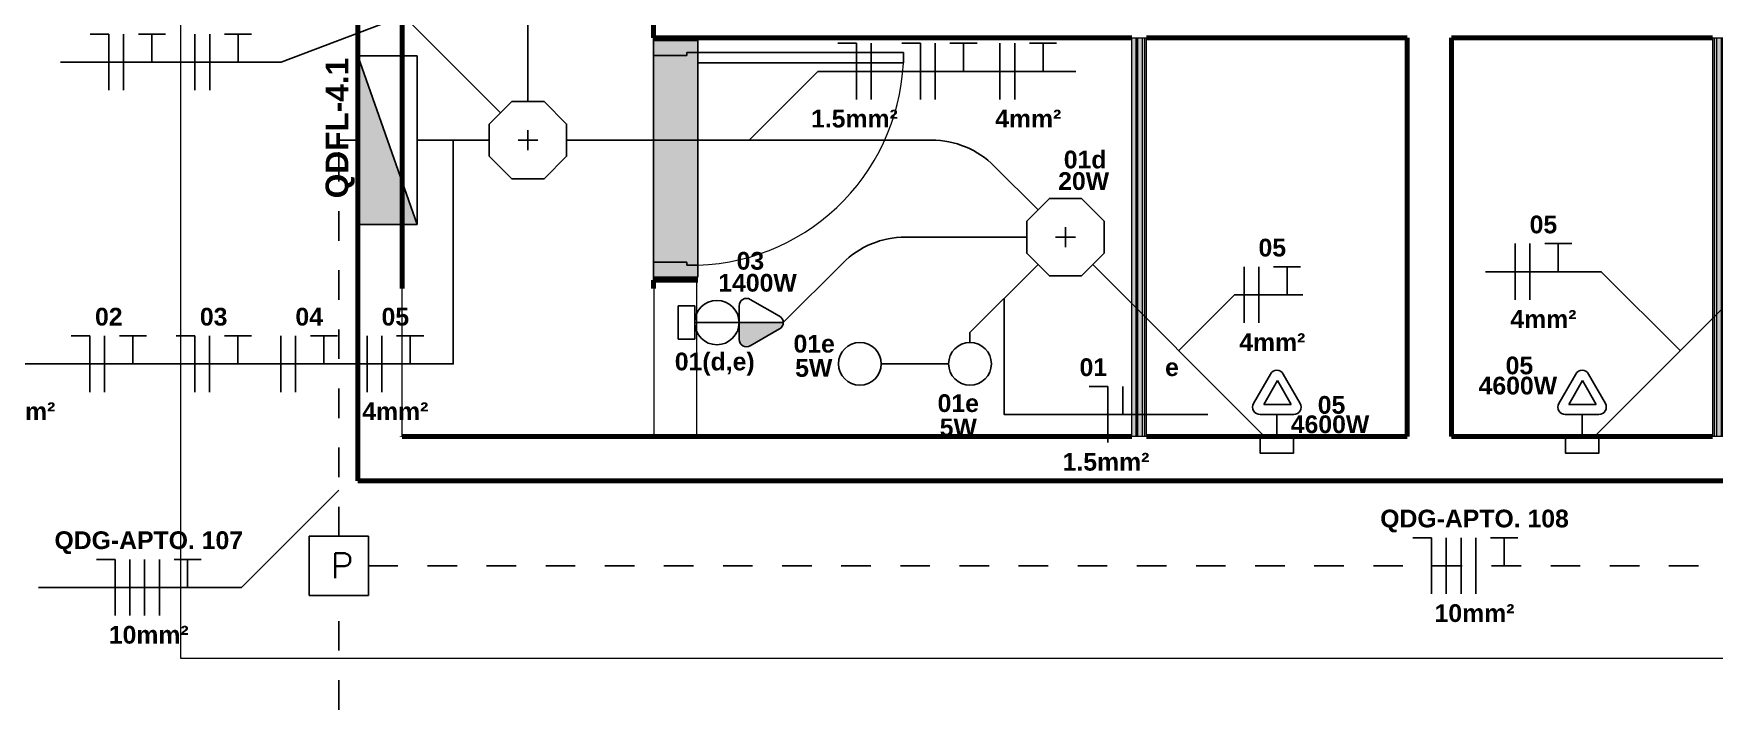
# Model space of a CAD drawing. Extents: x 1450 to 1868, y 82 to 351.
# Drawn here: x 1511.77 to 1517.45, y 140.9 to 143.17 of the extents above; entities that cross this region are included whole.
import ezdxf
from ezdxf.enums import TextEntityAlignment as Align

# ---------------------------------------------------------------- set-up
doc = ezdxf.new("R2010")
doc.units = 0
doc.header["$LTSCALE"] = 0.5
doc.linetypes.add('ELETRODUTO_PISO', pattern=[0.55, 0.4, -0.15])
doc.linetypes.add('ELETRODUTO_TETO', pattern=[1000, 1000, 0])
doc.layers.get('0').update_dxf_attribs({"linetype": 'CONTINUOUS'})
for name, color, linetype, lineweight in [('A-DOOR', 31, 'CONTINUOUS', 25), ('A-DOOR-FRAM', 31, 'CONTINUOUS', 9), ('A-FLOR', 192, 'CONTINUOUS', 9), ('A-WALL', 113, 'CONTINUOUS', 30), ('Q-CASE', 31, 'CONTINUOUS', 9)]:
    doc.layers.add(name, color=color, linetype=linetype, lineweight=lineweight)
for name, color, linetype in [('CHUVEIRO ELÉTRICO', 10, 'CONTINUOUS'), ('ELETRODUTO', 7, 'CONTINUOUS'), ('ELETRODUTO-PISO', 3, 'CONTINUOUS'), ('ELETRODUTO_TETO', 2, 'CONTINUOUS'), ('FIACAO', 7, 'CONTINUOUS'), ('Iluminação', 7, 'CONTINUOUS'), ('INDICACAO_BIT_FIACAO', 7, 'CONTINUOUS'), ('INDICACAO_CIRCUITO', 2, 'CONTINUOUS'), ('INDICACAO_INTERRUPTOR_FIA', 2, 'CONTINUOUS'), ('INDICACAO_POTENCIA', 1, 'CONTINUOUS'), ('INTERRUPTORES', 1, 'CONTINUOUS'), ('LINHA_DE_CHAMADA', 7, 'CONTINUOUS'), ('LUMINÁRIAS', 3, 'CONTINUOUS'), ('QUADROS', 7, 'CONTINUOUS'), ('QUADROS_E_CAIXAS', 7, 'CONTINUOUS'), ('Texto', 1, 'CONTINUOUS'), ('TOMADAS ABNT', 10, 'CONTINUOUS')]:
    doc.layers.add(name, color=color, linetype=linetype)
doc.styles.add('Arial', font='arialbd.ttf', dxfattribs={"height": 100})
doc.styles.get("Standard").update_dxf_attribs({"font": 'simplex.shx'})

# ---------------------------------------------------------------- blocks, each defined once
blk = doc.blocks.new('Porta Simples de Abrir - 70x210cm - Marco de Madeira-V52-Planta Baixa')
at = {"layer": 'A-DOOR'}
blk.add_hatch(color=256, dxfattribs=at).paths.add_polyline_path([(-360, -38), (-360, -75), (360, -75), (360, -38), (350, -37.9), (350, 75), (-350, 75), (-350, -38), (-359.9, -38)], flags=0)
at = {"layer": 'A-DOOR-FRAM', "lineweight": 25}
h = blk.add_hatch(color=256, dxfattribs=at)
h.paths.add_polyline_path([(-400, 75), (-400, -75), (-360, -75), (-359.9, -38), (-350, -38), (-350, 75)], flags=0)
h.paths.add_polyline_path([(350, 75), (350, -38), (360, -38), (360, -75), (400, -75), (400, 75), (369.9, 75)], flags=0)
at = {"layer": 'A-DOOR'}
for p, q in [((350, 75), (-350, 75)), ((-360, -75), (360, -75)), ((325, -75), (325, -771)), ((360, -75), (325, -75)), ((360, -771), (360, -75)), ((325, -771), (360, -771))]:
    blk.add_line(p, q, dxfattribs=at)
at = {"layer": 'A-DOOR', "lineweight": 9}
blk.add_arc((360, -50.9), 720.1, 181.9214, 270, dxfattribs=at)
at = {"layer": 'A-DOOR-FRAM', "lineweight": 25}
for p, q in [((-400, 75), (-350, 75)), ((-400, -75), (-400, 75)), ((-350, 75), (-350, -38)), ((350, 75), (400, 75)), ((350, -38), (350, 75)), ((400, 75), (400, -75)), ((-350, -38), (-360, -38)), ((-360, -38), (-360, -75)), ((360, -38), (350, -38)), ((360, -75), (360, -38)), ((-360, -75), (-400, -75)), ((400, -75), (360, -75))]:
    blk.add_line(p, q, dxfattribs=at)
blk = doc.blocks.new('Box de Vidro1 - Box Vidro Temperado Comum 2-3326639-Planta Baixa')
at = {"layer": 'Q-CASE'}
for points in [[(-550, 1007), (-550, 992), (800, 992), (800, 1007), (-548.7, 1007)], [(-550, 992), (-550, 991.9), (-550, 992)], [(-550, 991.9), (-550, 971.7), (800, 971.7), (800, 991.9), (-538.8, 991.9)], [(-550, 971.7), (-550, 957.7), (800, 957.7), (799.7, 971.7), (-539.6, 971.7)]]:
    blk.add_hatch(color=256, dxfattribs=at).paths.add_polyline_path(points, flags=0)
for p, q in [((-550, 992), (-550, 1007)), ((-550, 1007), (800, 1007)), ((800, 992), (-550, 992)), ((-550, 971.7), (-550, 991.9)), ((-550, 991.9), (800, 991.9)), ((-550, 987), (800, 987)), ((-550, 957.6), (-550, 971.7)), ((800, 971.7), (-550, 971.7)), ((800, 1007), (800, 992)), ((800, 991.9), (800, 971.7)), ((800, 971.7), (800, 957.6)), ((-550, 963), (800, 963)), ((-550, 957.6), (800, 957.6))]:
    blk.add_line(p, q, dxfattribs=at)
blk = doc.blocks.new('Box de Vidro1 - Box Vidro Temperado Comum 2-3326640-Planta Baixa')
at = {"layer": 'Q-CASE'}
for points in [[(800, 992), (800, 1007), (-550, 1007), (-550, 992), (798.8, 992)], [(800, 971.7), (800, 991.9), (-550, 991.9), (-550, 971.7), (799.7, 971.7)], [(800, 957.7), (799.7, 971.7), (-550, 971.7), (-550, 957.7), (799.9, 957.7)], [(800, 991.9), (800, 992), (800, 991.9)]]:
    blk.add_hatch(color=256, dxfattribs=at).paths.add_polyline_path(points, flags=0)
for p, q in [((-550, 992), (-550, 1007)), ((-550, 1007), (800, 1007)), ((800, 992), (-550, 992)), ((-550, 971.7), (-550, 991.9)), ((-550, 991.9), (800, 991.9)), ((-550, 987), (800, 987)), ((-550, 957.6), (-550, 971.7)), ((800, 971.7), (-550, 971.7)), ((800, 1007), (800, 992)), ((800, 991.9), (800, 971.7)), ((800, 971.7), (800, 957.6)), ((-550, 963), (800, 963)), ((-550, 957.6), (800, 957.6))]:
    blk.add_line(p, q, dxfattribs=at)
blk = doc.blocks.new('*U154', base_point=(-46580.36, 18832.16))
for p, q in [((-46582.53, 18853.36), (-46588.22, 18843.4)), ((-46580.19, 18851.11), (-46584.81, 18843.02)), ((-46575.56, 18843.02), (-46580.19, 18851.11)), ((-46572.5, 18843.4), (-46578.19, 18853.36)), ((-46586.05, 18839.66), (-46580.36, 18839.66)), ((-46584.81, 18843.02), (-46575.56, 18843.02)), ((-46580.36, 18839.66), (-46574.67, 18839.66)), ((-46580.36, 18832.16), (-46580.36, 18839.66))]:
    blk.add_line(p, q)
blk.add_lwpolyline([(-46585.96, 18832.16), (-46574.76, 18832.16), (-46574.76, 18826.56), (-46585.96, 18826.56)], close=True)
for centre, start, end in [((-46580.36, 18852.12), 29.7449, 150.2551), ((-46586.05, 18842.16), 150.2551, 270), ((-46574.67, 18842.16), 270, 29.7449)]:
    blk.add_arc(centre, 2.5, start, end)
blk = doc.blocks.new('*U434', base_point=(-26184.3, 35473.74))
at = {"layer": 'LUMINÁRIAS'}
blk.add_circle((-26184.3, 35473.74), 7.25, dxfattribs=at)
blk = doc.blocks.new('*U547', base_point=(-28742.49, 33868.11))
at = {"layer": 'LUMINÁRIAS'}
blk.add_lwpolyline([(-28755.58, 33873.54), (-28755.58, 33862.69), (-28747.91, 33855.02), (-28737.07, 33855.02), (-28729.4, 33862.69), (-28729.4, 33873.54), (-28737.07, 33881.2), (-28747.91, 33881.2)], close=True, dxfattribs=at)
for points in [[(-28745.85, 33868.11), (-28739.12, 33868.11)], [(-28742.49, 33871.48), (-28742.49, 33864.75)]]:
    blk.add_lwpolyline(points, dxfattribs=at)
blk = doc.blocks.new('*U557', base_point=(-28012.44, 34395.12))
at = {"linetype": 'ByBlock'}
blk.add_lwpolyline([(-28012.44, 34395.12), (-28070.69, 34336.87)], dxfattribs=at)
blk = doc.blocks.new('*U572', base_point=(-28549.72, 34001.96))
blk.add_hatch(color=256).paths.add_polyline_path([(-28521.22, 33991.96), (-28521.22, 34011.96), (-28578.22, 33991.96)])
blk.add_line((-28578.22, 33991.96), (-28521.22, 34011.96))
blk.add_lwpolyline([(-28578.22, 33991.96), (-28578.22, 34011.96), (-28521.22, 34011.96), (-28521.22, 33991.96)], close=True)
blk = doc.blocks.new('*U573', base_point=(-28525.13, 34123.1))
at = {"layer": 'LUMINÁRIAS'}
blk.add_lwpolyline([(-28538.22, 34128.52), (-28538.22, 34117.67), (-28530.55, 34110.01), (-28519.7, 34110.01), (-28512.04, 34117.67), (-28512.04, 34128.52), (-28519.7, 34136.19), (-28530.55, 34136.19)], close=True, dxfattribs=at)
for points in [[(-28525.13, 34126.46), (-28525.13, 34119.73)], [(-28528.49, 34123.1), (-28521.76, 34123.1)]]:
    blk.add_lwpolyline(points, dxfattribs=at)
blk = doc.blocks.new('*U574', base_point=(-28468.87, 34437.21))
at = {"linetype": 'ByBlock'}
blk.add_lwpolyline([(-28468.87, 34437.21), (-28444.46, 34437.21)], dxfattribs=at)
blk = doc.blocks.new('*U575', base_point=(-28418.28, 34437.21))
at = {"linetype": 'ByBlock'}
blk.add_lwpolyline([(-28418.28, 34437.21), (-28294.81, 34437.21, -0.198912), (-28273.6, 34428.42), (-28258.8, 34413.63)], format="xyb", dxfattribs=at)
blk = doc.blocks.new('*U576', base_point=(-28258.8, 34395.12))
at = {"linetype": 'ByBlock'}
blk.add_lwpolyline([(-28258.8, 34395.12), (-28281.82, 34372.1), (-28281.82, 34368.77)], dxfattribs=at)
blk = doc.blocks.new('*U577', base_point=(-28289.07, 34361.52))
at = {"linetype": 'ByBlock'}
blk.add_lwpolyline([(-28289.07, 34361.52), (-28311.82, 34361.52)], dxfattribs=at)
blk = doc.blocks.new('*U578', base_point=(-28440.62, 34446.47))
at = {"linetype": 'ByBlock'}
blk.add_lwpolyline([(-28440.62, 34446.47), (-28477.28, 34483.12, -0.198912), (-28486.07, 34504.33), (-28486.07, 34521.94)], format="xyb", dxfattribs=at)
blk = doc.blocks.new('*U580', base_point=(-28431.37, 34450.3))
at = {"linetype": 'ByBlock'}
blk.add_lwpolyline([(-28431.37, 34450.3), (-28431.37, 34524.45, -0.198912), (-28422.58, 34545.66), (-28313.12, 34655.12)], format="xyb", dxfattribs=at)
blk = doc.blocks.new('*U599', base_point=(-28240.29, 34395.12))
at = {"linetype": 'ByBlock'}
blk.add_lwpolyline([(-28240.29, 34395.12), (-28183.6, 34338.43), (-28182.05, 34336.87)], dxfattribs=at)
blk = doc.blocks.new('*U703', base_point=(-33552.37, 38084.74))
blk.add_hatch(color=256).paths.add_polyline_path([(-33538.67, 38082.57, 0.269143), (-33537.41, 38084.74), (-33552.37, 38084.74), (-33552.37, 38079.05, 0.575867), (-33548.63, 38076.88)])
for p, q in [((-33538.67, 38086.91), (-33548.63, 38092.6)), ((-33552.37, 38090.43), (-33552.37, 38084.74)), ((-33552.37, 38084.74), (-33552.37, 38079.05)), ((-33552.37, 38084.74), (-33537.41, 38084.74)), ((-33548.63, 38076.88), (-33538.67, 38082.57))]:
    blk.add_line(p, q)
for centre, start, end in [((-33549.87, 38090.43), 60.2551, 180), ((-33539.91, 38084.74), 299.7449, 60.2551), ((-33549.87, 38079.05), 180, 299.7449)]:
    blk.add_arc(centre, 2.5, start, end)
blk = doc.blocks.new('*U827', base_point=(-30200.49, 34404.96))
blk.add_line((-30200.49, 34404.96), (-30185.49, 34404.96))
blk.add_lwpolyline([(-30200.49, 34410.57), (-30200.49, 34399.36), (-30206.1, 34399.36), (-30206.1, 34410.57)], close=True)
blk.add_circle((-30192.99, 34404.96), 7.5)
blk = doc.blocks.new('*U942', base_point=(-28262.64, 34404.37))
at = {"linetype": 'ByBlock'}
blk.add_lwpolyline([(-28262.64, 34404.37), (-28303.67, 34404.37, 0.198912), (-28324.88, 34395.59), (-28344.98, 34375.48)], format="xyb", dxfattribs=at)
blk = doc.blocks.new('*U943', base_point=(-28359.94, 34375.48))
at = {"linetype": 'ByBlock'}
blk.add_arc((-28367.44, 34375.48), 7.5, 359.9999989333388, 0, dxfattribs=at)
blk = doc.blocks.new('*U699', base_point=(576.818, 148.746))
blk.add_line((576.818, 148.556), (576.818, 148.936))
blk = doc.blocks.new('*U701', base_point=(635.972, 148.746))
at = {"linetype": 'Continuous'}
for p, q in [((636.064, 148.936), (635.881, 148.936)), ((635.972, 148.746), (635.972, 148.936))]:
    blk.add_line(p, q, dxfattribs=at)
blk = doc.blocks.new('*U972', base_point=(-28034.49, 34373.07))
at = {"xscale": 50, "yscale": 50, "zscale": 50}
for name, p in [('*U699', (-28044.07, 34373.07)), ('*U699', (-28039.07, 34373.07)), ('*U701', (-28029.49, 34373.07))]:
    blk.add_blockref(name, p, dxfattribs=at)
blk = doc.blocks.new('*U1140', base_point=(-28583.13, 34105))
for p, q in [((-28593.13, 34105), (-28593.13, 34125)), ((-28593.13, 34125), (-28573.13, 34125)), ((-28573.13, 34125), (-28573.13, 34105)), ((-28573.13, 34105), (-28593.13, 34105))]:
    blk.add_line(p, q)
blk.add_text('P', height=8.41).set_placement((-28585.79, 34110.85))
blk = doc.blocks.new('*U1142', base_point=(-29024.14, 33524.53))
at = {"linetype": 'ByBlock'}
blk.add_lwpolyline([(-29024.14, 33524.53), (-28510.34, 34028.8, 0.201348), (-28495.36, 34064.48), (-28495.36, 34283.17)], format="xyb", dxfattribs=at)
blk = doc.blocks.new('*U1143', base_point=(-28495.36, 34303.17))
at = {"linetype": 'ByBlock'}
blk.add_lwpolyline([(-28495.36, 34303.17), (-28495.36, 34437.21), (-28488.87, 34437.21)], dxfattribs=at)
blk = doc.blocks.new('*U1144', base_point=(-28485.36, 34293.17))
at = {"linetype": 'ByBlock'}
blk.add_lwpolyline([(-28485.36, 34293.17), (-27756.9, 34293.17)], dxfattribs=at)
blk = doc.blocks.new('*U1646', base_point=(608.67, 153.293))
for p, q in [((608.67, 153.483), (608.544, 153.483)), ((608.67, 153.103), (608.67, 153.483))]:
    blk.add_line(p, q)
blk = doc.blocks.new('*U1607', base_point=(576.818, 148.746))
blk.add_line((576.818, 148.556), (576.818, 148.936))
blk = doc.blocks.new('*U1687', base_point=(635.972, 148.746))
at = {"linetype": 'Continuous'}
for p, q in [((636.064, 148.936), (635.881, 148.936)), ((635.972, 148.746), (635.972, 148.936))]:
    blk.add_line(p, q, dxfattribs=at)
blk = doc.blocks.new('*U1691', base_point=(1511.7519, 142.4682))
at = {"xscale": 0.5, "yscale": 0.5, "zscale": 0.5}
for name, p in [('*U1646', (1511.6378, 142.4682)), ('*U1607', (1511.6878, 142.4682)), ('*U1607', (1511.7378, 142.4682)), ('*U1607', (1511.7878, 142.4682)), ('*U1687', (1511.8835, 142.4682))]:
    blk.add_blockref(name, p, dxfattribs=at)
blk = doc.blocks.new('*U1692', base_point=(1516.6416, 141.3707))
at = {"xscale": 0.5, "yscale": 0.5, "zscale": 0.5}
for name, p in [('*U1646', (1516.4959, 141.3707)), ('*U1607', (1516.5459, 141.3707)), ('*U1607', (1516.5959, 141.3707)), ('*U1607', (1516.6459, 141.3707)), ('*U1687', (1516.7416, 141.3707))]:
    blk.add_blockref(name, p, dxfattribs=at)
blk = doc.blocks.new('*U1778', base_point=(608.67, 153.293))
for p, q in [((608.67, 153.483), (608.544, 153.483)), ((608.67, 153.103), (608.67, 153.483))]:
    blk.add_line(p, q)
blk = doc.blocks.new('*U1780', base_point=(576.818, 148.746))
blk.add_line((576.818, 148.556), (576.818, 148.936))
blk = doc.blocks.new('*U1782', base_point=(635.972, 148.746))
at = {"linetype": 'Continuous'}
for p, q in [((636.064, 148.936), (635.881, 148.936)), ((635.972, 148.746), (635.972, 148.936))]:
    blk.add_line(p, q, dxfattribs=at)
blk = doc.blocks.new('*U2116', base_point=(1512.0211, 142.0536))
at = {"xscale": 0.5, "yscale": 0.5, "zscale": 0.5}
for name, p in [('*U1778', (1511.957, 142.0536)), ('*U1780', (1512.007, 142.0536)), ('*U1782', (1512.1028, 142.0536))]:
    blk.add_blockref(name, p, dxfattribs=at)
blk = doc.blocks.new('*U2117', base_point=(1512.3759, 142.0536))
at = {"xscale": 0.5, "yscale": 0.5, "zscale": 0.5}
for name, p in [('*U1778', (1512.3118, 142.0536)), ('*U1780', (1512.3618, 142.0536)), ('*U1782', (1512.4576, 142.0536))]:
    blk.add_blockref(name, p, dxfattribs=at)
blk = doc.blocks.new('*U2118', base_point=(1512.6991, 142.0536))
at = {"xscale": 0.5, "yscale": 0.5, "zscale": 0.5}
for name, p in [('*U1780', (1512.6033, 142.0536)), ('*U1780', (1512.6533, 142.0536)), ('*U1782', (1512.7491, 142.0536))]:
    blk.add_blockref(name, p, dxfattribs=at)
blk = doc.blocks.new('*U2119', base_point=(1512.9905, 142.0536))
at = {"xscale": 0.5, "yscale": 0.5, "zscale": 0.5}
for name, p in [('*U1780', (1512.8948, 142.0536)), ('*U1780', (1512.9448, 142.0536)), ('*U1782', (1513.0405, 142.0536))]:
    blk.add_blockref(name, p, dxfattribs=at)
blk = doc.blocks.new('*U2120', base_point=(1512.0853, 143.0751))
at = {"xscale": 0.5, "yscale": 0.5, "zscale": 0.5}
for name, p in [('*U1778', (1512.0212, 143.0751)), ('*U1780', (1512.0712, 143.0751)), ('*U1782', (1512.1669, 143.0751))]:
    blk.add_blockref(name, p, dxfattribs=at)
blk = doc.blocks.new('*U2121', base_point=(1512.4084, 143.0751))
at = {"xscale": 0.5, "yscale": 0.5, "zscale": 0.5}
for name, p in [('*U1780', (1512.3127, 143.0751)), ('*U1780', (1512.3627, 143.0751)), ('*U1782', (1512.4584, 143.0751))]:
    blk.add_blockref(name, p, dxfattribs=at)
blk = doc.blocks.new('*U2122', base_point=(1514.7652, 143.0438))
at = {"xscale": 0.5, "yscale": 0.5, "zscale": 0.5}
for name, p in [('*U1778', (1514.7719, 143.0438)), ('*U1780', (1514.8219, 143.0438))]:
    blk.add_blockref(name, p, dxfattribs=at)
blk = doc.blocks.new('*U2123', base_point=(1515.2376, 143.0438))
at = {"xscale": 0.5, "yscale": 0.5, "zscale": 0.5}
for name, p in [('*U1778', (1515.1735, 143.0438)), ('*U1780', (1515.2235, 143.0438)), ('*U1782', (1515.3193, 143.0438))]:
    blk.add_blockref(name, p, dxfattribs=at)
blk = doc.blocks.new('*U2124', base_point=(1515.5608, 143.0438))
at = {"xscale": 0.5, "yscale": 0.5, "zscale": 0.5}
for name, p in [('*U1780', (1515.465, 143.0438)), ('*U1780', (1515.515, 143.0438)), ('*U1782', (1515.6108, 143.0438))]:
    blk.add_blockref(name, p, dxfattribs=at)
blk = doc.blocks.new('*U2127', base_point=(1516.0747, 142.2874))
at = {"xscale": 0.5, "yscale": 0.5, "zscale": 0.5}
for name, p in [('*U1780', (1515.979, 142.2874)), ('*U1780', (1516.029, 142.2874)), ('*U1782', (1516.1247, 142.2874))]:
    blk.add_blockref(name, p, dxfattribs=at)
blk = doc.blocks.new('*U1797', base_point=(665.55, 144.199))
blk.add_line((665.55, 144.199), (665.55, 144.389))
blk = doc.blocks.new('*U2130', base_point=(1515.3948, 141.8827))
at = {"xscale": 0.5, "yscale": 0.5, "zscale": 0.5}
for name, p in [('*U1778', (1515.4014, 141.8827)), ('*U1797', (1515.4514, 141.8827))]:
    blk.add_blockref(name, p, dxfattribs=at)

msp = doc.modelspace()

# ---------------------------------------------------------------- linework, layer by layer
at = {"layer": 'A-FLOR'}
for p, q in [((1512.2642, 144.4077), (1512.2642, 141.0577)), ((1513.8642, 143.1477), (1513.8642, 143.1577)), ((1514.0142, 143.1577), (1514.0142, 143.1477)), ((1513.8642, 142.3977), (1513.8642, 143.0977)), ((1513.8642, 142.3377), (1513.8642, 142.3477)), ((1512.2642, 141.0577), (1520.7142, 141.0577))]:
    msp.add_line(p, q, dxfattribs=at)
at = {"layer": 'A-WALL', "lineweight": 70}
for p, q in [((1512.8642, 145.8377), (1512.8642, 141.6577)), ((1513.0142, 142.3089), (1513.0142, 145.8377)), ((1513.8642, 143.3077), (1513.8642, 143.1577)), ((1513.8642, 143.1577), (1515.4822, 143.1577)), ((1515.5316, 143.1577), (1516.4142, 143.1577)), ((1516.4142, 143.1577), (1516.4142, 141.8077)), ((1516.5642, 143.1577), (1517.4469, 143.1577)), ((1516.5642, 141.8077), (1516.5642, 143.1577)), ((1514.0142, 142.3377), (1513.8642, 142.3377)), ((1513.8642, 142.3377), (1513.8642, 142.3089)), ((1513.0142, 141.8077), (1513.0142, 141.8089)), ((1513.8642, 141.8077), (1513.0142, 141.8077)), ((1513.8642, 141.8089), (1513.8642, 141.8077)), ((1515.4822, 141.8077), (1513.8652, 141.8077)), ((1516.4142, 141.8077), (1515.5316, 141.8077)), ((1517.4469, 141.8077), (1516.5642, 141.8077)), ((1512.8642, 141.6577), (1520.1142, 141.6577))]:
    msp.add_line(p, q, dxfattribs=at)
at = {"layer": 'A-WALL', "lineweight": 9}
for p, q in [((1513.0132, 141.8067), (1513.0132, 145.8377)), ((1513.8652, 142.3377), (1513.8652, 141.8077)), ((1514.0092, 142.3377), (1514.0092, 141.8077))]:
    msp.add_line(p, q, dxfattribs=at)
at = {"layer": 'LINHA_DE_CHAMADA'}
for points in [[(1513.0184, 143.2319), (1512.6042, 143.0751), (1511.8579, 143.0751)], [(1514.1874, 142.811), (1514.4202, 143.0438), (1515.2926, 143.0438)], [(1513.1863, 142.811), (1513.1863, 142.0536), (1511.4884, 142.0536)], [(1517.3373, 142.0989), (1517.0705, 142.3657), (1516.679, 142.3657)], [(1515.0498, 142.275), (1515.0498, 141.8827), (1515.7398, 141.8827)], [(1515.6412, 142.0989), (1515.8297, 142.2874), (1516.0602, 142.2874)], [(1512.7993, 141.6269), (1512.4698, 141.2974), (1511.7834, 141.2974)]]:
    msp.add_lwpolyline(points, dxfattribs=at)

# ---------------------------------------------------------------- block references
at = {"layer": 'A-DOOR', "xscale": 0.00100000000000115, "yscale": 0.00100000000000115, "zscale": 0.00100000000000115, "rotation": 89.9999999999912}
msp.add_blockref('Porta Simples de Abrir - 70x210cm - Marco de Madeira-V52-Planta Baixa', (1513.9392, 142.7477), dxfattribs=at)
at = {"layer": 'CHUVEIRO ELÉTRICO', "xscale": 0.01000000108748102, "yscale": 0.01000000108748102, "zscale": 0.01000000108748102}
for p in [(1515.9729, 141.8077), (1517.0056, 141.8077)]:
    msp.add_blockref('*U154', p, dxfattribs=at)
at = {"layer": 'ELETRODUTO', "linetype": 'ELETRODUTO_TETO', "xscale": 0.01000000108748102, "yscale": 0.01000000108748102, "zscale": 0.01000000108748102}
for name, p in [('*U942', (1515.1265, 142.4827)), ('*U943', (1514.1535, 142.1937))]:
    msp.add_blockref(name, p, dxfattribs=at)
at = {"layer": 'ELETRODUTO-PISO', "linetype": 'ELETRODUTO_PISO', "xscale": 0.01000000108748102, "yscale": 0.01000000108748102, "zscale": 0.01000000108748102}
for name, p in [('*U1143', (1512.7993, 141.4707)), ('*U1144', (1512.8993, 141.3707)), ('*U1142', (1507.5115, 133.6842))]:
    msp.add_blockref(name, p, dxfattribs=at)
at = {"layer": 'ELETRODUTO_TETO', "linetype": 'ELETRODUTO_TETO', "xscale": 0.01000000108748102, "yscale": 0.01000000108748102, "zscale": 0.01000000108748102}
for name, p in [('*U580', (1513.4392, 142.9419)), ('*U578', (1513.3467, 142.9036)), ('*U574', (1513.0642, 142.811)), ('*U575', (1513.5701, 142.811)), ('*U576', (1515.1649, 142.3901)), ('*U599', (1515.35, 142.3901)), ('*U557', (1517.6285, 142.3901)), ('*U577', (1514.8622, 142.0541))]:
    msp.add_blockref(name, p, dxfattribs=at)
at = {"layer": 'FIACAO', "color": 1}
for name, p in [('*U2120', (1512.0853, 143.0751)), ('*U2121', (1512.4084, 143.0751)), ('*U2122', (1514.5437, 143.0438)), ('*U2123', (1514.8308, 143.0438)), ('*U2124', (1515.1318, 143.0438)), ('*U2127', (1515.9574, 142.2874)), ('*U2116', (1512.0211, 142.0536)), ('*U2117', (1512.3759, 142.0536)), ('*U2118', (1512.6991, 142.0536)), ('*U2119', (1512.9905, 142.0536)), ('*U2130', (1515.3948, 141.8827))]:
    msp.add_blockref(name, p, dxfattribs=at)
at = {"layer": 'FIACAO', "xscale": 0.01000000108748102, "yscale": 0.01000000108748102, "zscale": 0.01000000108748102}
msp.add_blockref('*U972', (1516.8747, 142.3657), dxfattribs=at)
at = {"layer": 'FIACAO'}
for name, p in [('*U1692', (1516.6416, 141.3707)), ('*U1691', (1512.1563, 141.2974))]:
    msp.add_blockref(name, p, dxfattribs=at)
at = {"layer": 'Iluminação', "xscale": 0.01000000108748102, "yscale": 0.01000000108748102, "zscale": 0.01000000108748102}
for name, p in [('*U573', (1513.4392, 142.811)), ('*U547', (1515.2574, 142.4827)), ('*U434', (1514.5622, 142.0541)), ('*U434', (1514.9347, 142.0541))]:
    msp.add_blockref(name, p, dxfattribs=at)
at = {"layer": 'INTERRUPTORES', "xscale": 0.01000000108748102, "yscale": 0.01000000108748102, "zscale": 0.01000000108748102}
msp.add_blockref('*U827', (1514.0035, 142.1937), dxfattribs=at)
at = {"layer": 'Q-CASE'}
for name, p, xscale, yscale, zscale, rotation in [('Box de Vidro1 - Box Vidro Temperado Comum 2-3326639-Planta Baixa', (1516.4892, 142.3577), 0.00100000000000115, 0.00100000000000115, 0.00100000000000115, 89.99999999999127), ('Box de Vidro1 - Box Vidro Temperado Comum 2-3326640-Planta Baixa', (1516.4892, 142.6077), 0.001000000000001151, 0.001000000000001151, 0.001000000000001151, 269.9999999999912)]:
    msp.add_blockref(name, p, dxfattribs=dict(at, xscale=xscale, yscale=yscale, zscale=zscale, rotation=rotation))
at = {"layer": 'QUADROS', "xscale": 0.01000000108748102, "yscale": 0.01000000108748102, "zscale": 0.01000000108748102, "rotation": 270}
msp.add_blockref('*U572', (1512.9642, 142.811), dxfattribs=at)
at = {"layer": 'QUADROS_E_CAIXAS', "xscale": 0.01000000108748102, "yscale": 0.01000000108748102, "zscale": 0.01000000108748102}
msp.add_blockref('*U1140', (1512.7993, 141.2707), dxfattribs=at)
at = {"layer": 'TOMADAS ABNT', "xscale": 0.01000000108748102, "yscale": 0.01000000108748102, "zscale": 0.01000000108748102}
msp.add_blockref('*U703', (1514.1535, 142.1937), dxfattribs=at)

# ---------------------------------------------------------------- texts
at = {"layer": 'INDICACAO_BIT_FIACAO', "style": 'Arial'}
for s, p in [('1.5mm²', (1514.5437, 142.9138)), ('4mm²', (1515.1318, 142.9138)), ('4mm²', (1516.8747, 142.2357)), ('4mm²', (1515.9574, 142.1574)), ('1.5mm²', (1511.6935, 141.9236)), ('4mm²', (1512.9905, 141.9236)), ('1.5mm²', (1515.3948, 141.7527)), ('10mm²', (1516.6416, 141.2407)), ('10mm²', (1512.1563, 141.1674))]:
    msp.add_text(s, height=0.06, dxfattribs=at).set_placement(p, align=Align.TOP_CENTER)
at = {"layer": 'INDICACAO_CIRCUITO', "style": 'Arial'}
for s, p in [('01d', (1515.252, 142.7154)), ('03', (1514.145, 142.3727)), ('01e', (1514.3376, 142.0922)), ('01(d,e)', (1513.936, 142.032)), ('05', (1516.7468, 142.0187)), ('01e', (1514.8251, 141.8911)), ('05', (1516.1112, 141.8852))]:
    msp.add_text(s, height=0.06, dxfattribs=at).set_placement(p)
for s, p in [('05', (1516.8747, 142.4957)), ('05', (1515.9574, 142.4174)), ('02', (1512.0211, 142.1836)), ('03', (1512.3759, 142.1836)), ('04', (1512.6991, 142.1836)), ('05', (1512.9905, 142.1836)), ('01', (1515.3519, 142.0127)), ('QDG-APTO. 108', (1516.6416, 141.5007)), ('QDG-APTO. 107', (1512.1563, 141.4274))]:
    msp.add_text(s, height=0.06, dxfattribs=at).set_placement(p, align=Align.CENTER)
at = {"layer": 'INDICACAO_INTERRUPTOR_FIA', "style": 'Arial'}
msp.add_text('e', height=0.06, dxfattribs=at).set_placement((1515.618, 142.0127), align=Align.CENTER)
at = {"layer": 'INDICACAO_POTENCIA', "style": 'Arial'}
for s, p in [('20W', (1515.233, 142.6425)), ('1400W', (1514.0831, 142.2984)), ('5W', (1514.3432, 142.0102)), ('4600W', (1516.6554, 141.9505)), ('4600W', (1516.02, 141.8196)), ('5W', (1514.8323, 141.8091))]:
    msp.add_text(s, height=0.06, dxfattribs=at).set_placement(p)
at = {"layer": 'Texto', "style": 'Arial'}
msp.add_text('QDFL-4.1', height=0.07658, rotation=90, dxfattribs=at).set_placement((1512.8312, 142.6142))

doc.saveas('drawing.dxf')
